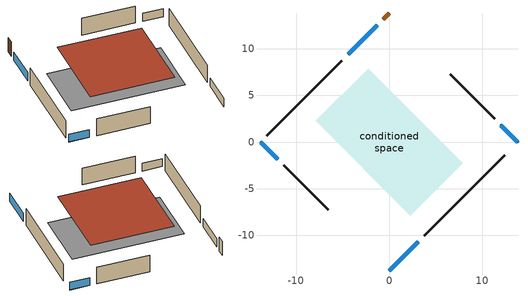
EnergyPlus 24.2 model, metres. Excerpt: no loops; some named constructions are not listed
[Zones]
conditioned space
 floor foundation (Slab1 construction): -7.88,2.26 -2.26,7.88 7.88,-2.26 2.26,-7.88 z0
 wall outside (AdiabaticWallConstruction 1): 0,13.81 -0.65,13.16 z0:2.03
 wall outside (AdiabaticWallConstruction): 0,-13.81 3.12,-10.69 / -1.3,12.51 -4.42,9.39 z0:1.19; -13.81,0 -11.98,-1.82 / 13.81,0 11.98,1.82 z0:1.13
 wall outside (Wall1 construction): 3.77,-10.03 12.39,-1.42 z0:2.44
 wall outside (Wall2 construction): -11.33,-2.48 -6.54,-7.27 z0:2.44
 wall outside (Wall3 construction): -5.08,8.73 -13.15,0.66 z0:2.44
 wall outside (Wall4 construction): 11.33,2.48 6.54,7.27 z0:2.44
 window (WindowConstruction): 0,-13.81 3.12,-10.69 z0:1.19
 window (WindowConstruction 1): -13.81,0 -11.98,-1.82 z0:1.13
 window (WindowConstruction 2): -1.3,12.5 -4.42,9.39 z0:1.19
 window (WindowConstruction 3): 13.81,0 11.98,1.82 z0:1.13
 door (Door): 0,13.81 -0.65,13.16 z0:2.03
 roof outside (Roof1 construction): 0,7.55 -7.55,0 0,-7.55 7.55,0 z2.44
[EnergyManagementSystem:OutputVariable] Update Frequency=ZoneTimestep
Name | EMS Variable | Type of Data in Variable | EMS Program or Subroutine | Units
loads_clg_ducts_annual_outvar; loads_clg_ducts_timeseries_outvar | loads_clg_ducts | Summed | component_loads_program | J
loads_clg_intgains_annual_outvar; loads_clg_intgains_timeseries_outvar | loads_clg_intgains | Summed | component_loads_program | J
loads_clg_lighting_annual_outvar; loads_clg_lighting_timeseries_outvar | loads_clg_lighting | Summed | component_loads_program | J
loads_htg_tot_annual_outvar; loads_htg_tot_timeseries_outvar | loads_htg_tot | Summed | total_loads_program | J
loads_clg_tot_annual_outvar; loads_clg_tot_timeseries_outvar | loads_clg_tot | Summed | total_loads_program | J
total_infil_flow_rate_timeseries_outvar | total_infil_flow_rate | Averaged | total_airflows_program | m^3/s
total_mechvent_flow_rate_timeseries_outvar | total_mechvent_flow_rate | Averaged | total_airflows_program | m^3/s
total_natvent_flow_rate_timeseries_outvar | total_natvent_flow_rate | Averaged | total_airflows_program | m^3/s
total_whf_flow_rate_timeseries_outvar | total_whf_flow_rate | Averaged | total_airflows_program | m^3/s
[Schedule:Day:Interval]
cooling season schedule day; cooling season schedule day 2; cooling season schedule default day; hvac availability schedule day; natural vent schedule default day: No, 24:00, 0
cooling season schedule day 1; hvac availability schedule default day; natural vent schedule day: No, 24:00, 1
exterior lighting schedule day 10: No, 01:00, 0.552381, 03:00, 0.510952, 05:00, 0.483333, 06:00, 0.538571, 07:00, 0.607619, 08:00, 0.56619, 09:00, 0.428095, 10:00, 0.345238, 12:00, 0.331429, 13:00, 0.345238, 14:00, 0.386667, 15:00, 0.414286, 16:00, 0.483333, 17:00, 0.607619, 18:00, 0.773333, 19:00, 0.88381, 20:00, 0.939048, 21:00, 0.966667, 22:00, 0.897619, 23:00, 0.773333, 24:00, 0.649048
exterior lighting schedule day 11: No, 01:00, 0.571429, 03:00, 0.528571, 05:00, 0.5, 06:00, 0.557143, 07:00, 0.628571, 08:00, 0.585714, 09:00, 0.442857, 10:00, 0.357143, 12:00, 0.342857, 13:00, 0.357143, 14:00, 0.4, 15:00, 0.428571, 16:00, 0.5, 17:00, 0.628571, 18:00, 0.8, 19:00, 0.914286, 20:00, 0.971429, 21:00, 1, 22:00, 0.928571, 23:00, 0.8, 24:00, 0.671429
exterior lighting schedule day 9: No, 01:00, 0.509524, 03:00, 0.47131, 05:00, 0.445833, 06:00, 0.496786, 07:00, 0.560476, 08:00, 0.522262, 09:00, 0.394881, 10:00, 0.318452, 12:00, 0.305714, 13:00, 0.318452, 14:00, 0.356667, 15:00, 0.382143, 16:00, 0.445833, 17:00, 0.560476, 18:00, 0.713333, 19:00, 0.815238, 20:00, 0.86619, 21:00, 0.891667, 22:00, 0.827976, 23:00, 0.713333, 24:00, 0.59869
[Schedule:Week:Daily]
cooling season schedule Week Rule - Jan1-May26: cooling season schedule day, cooling season schedule day, cooling season schedule day, cooling season schedule day, cooling season schedule day, cooling season schedule day, cooling season schedule day, cooling season schedule default day, cooling season schedule default day, cooling season schedule default day, cooling season schedule default day, cooling season schedule default day
cooling season schedule Week Rule - May27-Jun2: cooling season schedule day, cooling season schedule day, cooling season schedule day, cooling season schedule day, cooling season schedule day, cooling season schedule day 1, cooling season schedule day 1, cooling season schedule default day, cooling season schedule default day, cooling season schedule default day, cooling season schedule default day, cooling season schedule default day
cooling season schedule Week Rule - Jun3-Sep29: cooling season schedule day 1, cooling season schedule day 1, cooling season schedule day 1, cooling season schedule day 1, cooling season schedule day 1, cooling season schedule day 1, cooling season schedule day 1, cooling season schedule default day, cooling season schedule default day, cooling season schedule default day, cooling season schedule default day, cooling season schedule default day
cooling season schedule Week Rule - Sep30-Oct6: cooling season schedule day 1, cooling season schedule day 2, cooling season schedule day 2, cooling season schedule day 2, cooling season schedule day 2, cooling season schedule day 2, cooling season schedule day 2, cooling season schedule default day, cooling season schedule default day, cooling season schedule default day, cooling season schedule default day, cooling season schedule default day
cooling season schedule Week Rule - Oct7-Dec31: cooling season schedule day 2, cooling season schedule day 2, cooling season schedule day 2, cooling season schedule day 2, cooling season schedule day 2, cooling season schedule day 2, cooling season schedule day 2, cooling season schedule default day, cooling season schedule default day, cooling season schedule default day, cooling season schedule default day, cooling season schedule default day
hvac availability schedule Week Rule - Jan1-Jul14; hvac availability schedule Week Rule - Jul22-Dec31: hvac availability schedule default day, hvac availability schedule default day, hvac availability schedule default day, hvac availability schedule default day, hvac availability schedule default day, hvac availability schedule default day, hvac availability schedule default day, hvac availability schedule default day, hvac availability schedule default day, hvac availability schedule default day, hvac availability schedule default day, hvac availability schedule default day
hvac availability schedule Week Rule - Jul15-Jul21: hvac availability schedule default day, hvac availability schedule default day, hvac availability schedule default day, hvac availability schedule day, hvac availability schedule day, hvac availability schedule day, hvac availability schedule default day, hvac availability schedule default day, hvac availability schedule default day, hvac availability schedule default day, hvac availability schedule default day, hvac availability schedule default day
natural vent schedule Week Rule - Jan1-Jan6: natural vent schedule day, natural vent schedule day, natural vent schedule default day, natural vent schedule day, natural vent schedule default day, natural vent schedule day, natural vent schedule default day, natural vent schedule default day, natural vent schedule default day, natural vent schedule default day, natural vent schedule default day, natural vent schedule default day
natural vent schedule Week Rule - Jan7-Dec31: natural vent schedule default day, natural vent schedule day, natural vent schedule default day, natural vent schedule day, natural vent schedule default day, natural vent schedule day, natural vent schedule default day, natural vent schedule default day, natural vent schedule default day, natural vent schedule default day, natural vent schedule default day, natural vent schedule default day
[Schedule:Year]
cooling season schedule: cooling season schedule Week Rule - Jan1-May26, 1, 1, 5, 26, cooling season schedule Week Rule - May27-Jun2, 5, 27, 6, 2, cooling season schedule Week Rule - Jun3-Sep29, 6, 3, 9, 29, cooling season schedule Week Rule - Sep30-Oct6, 9, 30, 10, 6, cooling season schedule Week Rule - Oct7-Dec31, 10, 7, 12, 31
hvac availability schedule: hvac availability schedule Week Rule - Jan1-Jul14, 1, 1, 7, 14, hvac availability schedule Week Rule - Jul15-Jul21, 7, 15, 7, 21, hvac availability schedule Week Rule - Jul22-Dec31, 7, 22, 12, 31
natural vent schedule: natural vent schedule Week Rule - Jan1-Jan6, 1, 1, 1, 6, natural vent schedule Week Rule - Jan7-Dec31, 1, 7, 12, 31
